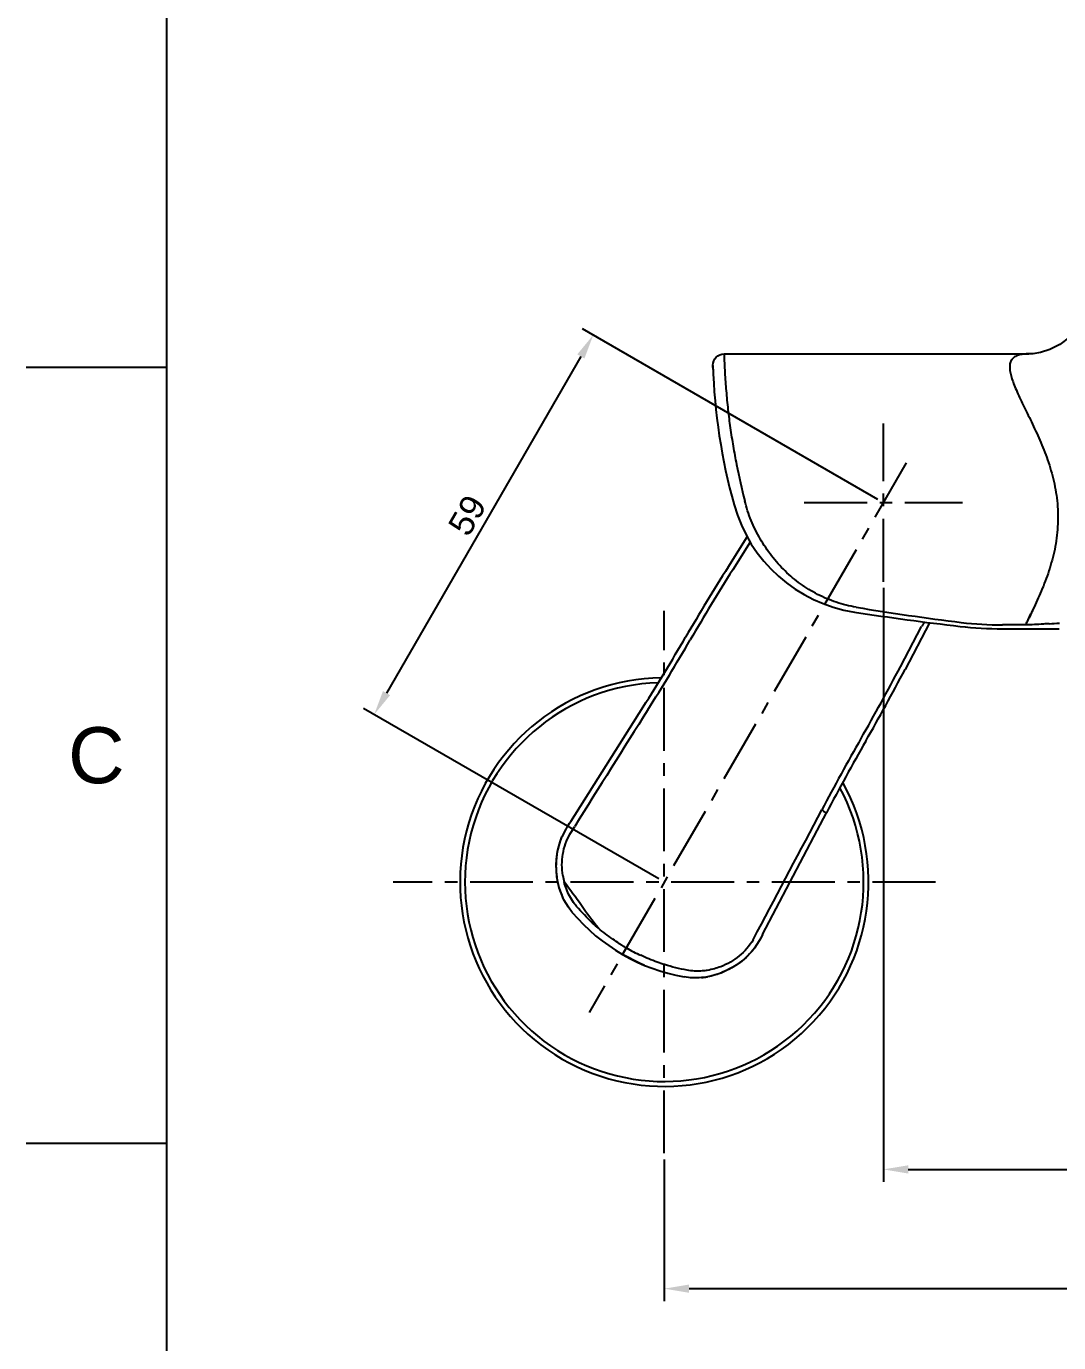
# Model space of a CAD drawing. Header units: millimetres. Extents: x 601 to 1195, y -13 to 407.
# Drawn here: x 601.1 to 705.3, y 137.5 to 270.4 of the extents above; entities that cross this region are included whole.
import ezdxf

# ---------------------------------------------------------------- set-up
doc = ezdxf.new("R2010")
doc.units = ezdxf.units.MM
doc.header["$LTSCALE"] = 0.1
doc.linetypes.add('CENTERX2', pattern=[101.6, 63.5, -12.7, 12.7, -12.7])
doc.layers.add('CENTER', color=1, linetype='CENTERX2')
doc.layers.add('DIM', color=3, linetype='Continuous')
doc.styles.get("Standard").update_dxf_attribs({"font": 'arial.ttf'})
doc.dimstyles.new('ISO-25', dxfattribs={"dimtxt": 2.5, "dimasz": 2.5, "dimexe": 1.25, "dimexo": 0.625, "dimtad": 1, "dimlfac": 3, "dimtxsty": 'Standard', "dimcen": 2.5, "dimadec": 0, "dimazin": 0, "dimtfac": 1, "dimtmove": 0, "dimatfit": 3, "dimfxl": 0, "dimarcsym": 0})

# ---------------------------------------------------------------- blocks, each defined once
blk = doc.blocks.new('*D30')
at = {"layer": 'Defpoints', "color": 0}
for p in [(687.61, 222.28), (636.19, 200.88), (665.48, 183.96)]:
    blk.add_point(p, dxfattribs=at)
at = {"layer": 'DIM', "color": 0, "lineweight": -2}
for p, q in [((687.06, 222.59), (657.23, 239.82)), ((657.06, 237.03), (637.44, 203.04)), ((664.94, 184.28), (635.11, 201.5))]:
    blk.add_line(p, q, dxfattribs=at)
at = {"layer": 'DIM', "color": 0}
for points in [[(656.7, 237.24), (657.42, 236.82), (658.31, 239.19)], [(637.08, 203.25), (637.8, 202.83), (636.19, 200.88)]]:
    blk.add_solid(points, dxfattribs=at)
at = {"layer": 'DIM', "color": 0, "insert": (645.6, 220.99), "char_height": 2.5, "attachment_point": 5, "rotation": 59.9993}
blk.add_mtext('59', dxfattribs=at)
blk = doc.blocks.new('*D31')
at = {"layer": 'Defpoints', "color": 0}
for p in [(687.61, 214.28), (764.11, 214.28), (764.11, 154.96)]:
    blk.add_point(p, dxfattribs=at)
at = {"layer": 'DIM', "color": 0, "lineweight": -2}
for p, q in [((687.61, 213.66), (687.61, 153.71)), ((764.11, 213.66), (764.11, 153.71)), ((690.11, 154.96), (761.61, 154.96))]:
    blk.add_line(p, q, dxfattribs=at)
at = {"layer": 'DIM', "color": 0}
for points in [[(690.11, 155.37), (690.11, 154.54), (687.61, 154.96)], [(761.61, 155.37), (761.61, 154.54), (764.11, 154.96)]]:
    blk.add_solid(points, dxfattribs=at)
at = {"layer": 'DIM', "color": 0, "insert": (725.86, 156.86), "char_height": 2.5, "attachment_point": 5}
blk.add_mtext('102', dxfattribs=at)
blk = doc.blocks.new('*D32')
at = {"layer": 'Defpoints', "color": 0}
for p in [(665.48, 156.59), (786.23, 156.59), (786.23, 142.92)]:
    blk.add_point(p, dxfattribs=at)
at = {"layer": 'DIM', "color": 0, "lineweight": -2}
for p, q in [((665.48, 155.96), (665.48, 141.67)), ((786.23, 155.96), (786.23, 141.67)), ((667.98, 142.92), (783.73, 142.92))]:
    blk.add_line(p, q, dxfattribs=at)
at = {"layer": 'DIM', "color": 0}
for points in [[(667.98, 143.33), (667.98, 142.5), (665.48, 142.92)], [(783.73, 143.33), (783.73, 142.5), (786.23, 142.92)]]:
    blk.add_solid(points, dxfattribs=at)
at = {"layer": 'DIM', "color": 0, "insert": (725.86, 144.82), "char_height": 2.5, "attachment_point": 5}
blk.add_mtext('102~220', dxfattribs=at)

msp = doc.modelspace()

# ---------------------------------------------------------------- linework, layer by layer
for p, q in [((615.2102, 392.5863), (615.2102, 0.8691)), ((615.2102, 235.8994), (601.0688, 235.8994)), ((615.2102, 157.556), (601.0688, 157.556))]:
    msp.add_line(p, q)
at = {"color": 7, "linetype": 'Continuous'}
for p, q in [((671.5135, 237.2852), (702.2982, 237.2852)), ((670.3891, 236.1244), (670.3887, 236.1412)), ((671.9237, 215.7525), (673.8518, 218.8)), ((674.156, 218.2821), (672.3901, 215.4832)), ((680.8956, 210.6578), (680.8584, 210.5934)), ((692.2678, 210.1514), (689.7938, 205.4352)), ((691.7566, 210.2162), (691.6853, 210.1077)), ((689.3275, 205.7051), (691.4665, 209.771)), ((701.9531, 209.9194), (699.6194, 209.9194)), ((699.6213, 209.5352), (705.3649, 209.5352)), ((656.0441, 190.0854), (663.3578, 201.6454)), ((680.9133, 189.1596), (681.8618, 190.9679)), ((655.1555, 188.5199), (655.562, 189.3083)), ((655.9623, 188.8115), (656.4384, 189.5865)), ((675.403, 178.656), (680.9133, 189.1596)), ((655.1545, 188.5177), (655.1555, 188.5199)), ((655.0241, 182.9401), (655.0228, 182.9477)), ((655.0242, 182.9398), (655.0241, 182.9401)), ((655.2475, 182.4009), (655.2471, 182.4017)), ((656.1922, 180.9069), (656.1935, 180.9053)), ((674.4428, 178.1418), (674.8759, 178.9416)), ((661.2649, 176.6565), (661.6517, 177.3265)), ((674.5931, 177.2965), (674.5914, 177.2943)), ((675.0732, 178.0436), (674.5931, 177.2965)), ((663.1041, 175.7221), (661.2625, 176.6578)), ((663.4638, 175.5881), (663.1041, 175.7221)), ((667.4801, 174.3889), (667.4821, 174.3886)), ((669.2493, 174.3175), (669.2485, 174.3174)), ((669.8332, 174.3946), (669.833, 174.3946)), ((669.8387, 174.397), (669.8332, 174.3946))]:
    msp.add_line(p, q, dxfattribs=at)
for points in [[(708.6108, 243.5386), (708.6089, 243.4176), (708.5489, 242.803), (708.3358, 241.9196), (707.9048, 240.8954), (707.2527, 239.8821), (706.4042, 238.9712), (705.4232, 238.2374), (704.401, 237.7205), (703.4545, 237.4233), (702.7099, 237.3042), (702.3036, 237.2852)], [(670.3957, 235.9056), (670.3903, 236.0793), (670.3892, 236.1223)], [(655.5618, 189.308), (655.7204, 189.567), (655.9274, 189.9001), (656.0441, 190.0854)], [(654.6421, 184.5014), (654.5685, 185.7987), (654.7014, 187.0366), (655.0064, 188.1418), (655.1545, 188.5177)], [(655.024, 182.9401), (654.8737, 183.3956), (654.7279, 183.9828), (654.6421, 184.5015)], [(655.2471, 182.4017), (655.1593, 182.5992), (655.0242, 182.9398)], [(656.1922, 180.9069), (655.7977, 181.428), (655.3517, 182.1855), (655.2475, 182.4009)], [(675.403, 178.656), (675.218, 178.3102), (675.073, 178.0432)], [(674.5914, 177.2943), (674.3412, 176.9796), (673.5161, 176.1451), (672.4717, 175.3929), (671.3698, 174.8433)], [(669.2485, 174.3174), (669.0089, 174.3), (668.1302, 174.3075), (667.4821, 174.3886)], [(669.833, 174.3946), (669.4667, 174.3405), (669.2493, 174.3175)], [(671.3699, 174.8433), (670.8967, 174.6647), (670.2993, 174.4917), (669.8332, 174.3946)]]:
    msp.add_lwpolyline(points, dxfattribs=at)
for centre, radius, start, end in [((730.3587, 238.0352), 60, 181.82504, 195.45657), ((686.9862, 226.0424), 15, 195.456564, 261.152903), ((861.4268, 95.8583), 224.2455, 147.679421, 149.787969), ((872.6418, 89.2194), 236.7336, 147.767596, 149.764702), ((725.9983, 457.9802), 249.6793, 260.51465, 262.977826), ((725.8587, 475.7852), 267.75, 261.152903, 263.456359), ((732.3472, 183.4688), 48.6111, 146.8566, 147.24323), ((719.7517, 191.6356), 33.5998, 146.648823, 146.774309), ((699.6199, 243.8268), 33.9073, 262.97693, 269.999119), ((698.7135, 296.6932), 86.8321, 273.725287, 274.398619), ((468.3801, 324.8639), 230.6493, 327.708695, 329.758693), ((699.6194, 247.0352), 37.5, 263.456359, 270), ((699.6213, 247.0352), 37.5, 263.456359, 270), ((461.8488, 328.5386), 238.6869, 327.801068, 329.780718), ((479.8521, 315.9966), 236.7354, 330.2353, 332.232612), ((491.2107, 309.6027), 224.2455, 330.212032, 332.320578), ((665.4837, 183.9636), 20.625, 90.855142, 29.144897), ((665.4837, 183.9636), 20.1294, 91.747467, 28.252598), ((4044.2097, -1929.3158), 3995.8406, 147.776623, 147.9758276), ((892.5109, 79.8957), 238.692, 150.219278, 152.194075), ((886.0587, 83.717), 230.6493, 150.241307, 152.291305), ((-2751.2145, 1998.8228), 3879.4411, 332.0235164, 332.2289941), ((662.0459, 185.6714), 6.888, 188.759511, 194.24098), ((661.4454, 185.2674), 6.8287, 199.858708, 204.812752), ((670.8274, 193.2193), 19.125, 220.079287, 259.920266), ((668.6318, 181.1195), 6.8299, 275.187511, 280.178357)]:
    msp.add_arc(centre, radius, start, end, dxfattribs=at)
for points, knots in [([(670.3887, 236.1412), (670.3839, 236.4322), (670.6202, 237.0414), (671.2248, 237.2847), (671.5136, 237.2852)], [0, 0, 0, 0, 0.50188513, 1, 1, 1, 1]), ([(671.5135, 237.2852), (671.5169, 236.9726), (671.5463, 236.3479), (671.6091, 235.0991), (671.7214, 233.5398), (671.9023, 231.6728), (672.1347, 229.8113), (672.4314, 227.959), (672.8807, 225.4988), (673.2989, 223.669), (673.613, 222.4587)], [0, 0, 0, 0, 0.06250121, 0.12500317, 0.25000538, 0.37500728, 0.50000888, 0.62501165, 0.75001519, 1, 1, 1, 1]), ([(702.2982, 237.2852), (702.1052, 237.2852), (701.7483, 237.2706), (701.2584, 237.1781), (700.8596, 237.0074), (700.5619, 236.7418), (700.3866, 236.3817), (700.3444, 235.9486), (700.3858, 235.4506), (700.537, 234.8905), (700.7589, 234.2709), (701.0347, 233.5921), (701.3575, 232.8606), (701.7314, 232.0868), (702.1396, 231.2719), (702.7076, 230.1032), (703.4237, 228.5502), (704.2344, 226.5704), (704.8501, 224.4251), (705.2463, 222.1622), (705.2388, 220.225), (705.116, 218.6829), (704.9113, 217.5507), (704.6428, 216.4481), (704.2214, 215.0361), (703.586, 213.3727), (702.997, 212.096), (702.7069, 211.4768)], [0, 0, 0, 0, 0.02032198, 0.03752761, 0.05225953, 0.06546199, 0.0786458, 0.09340195, 0.1107453, 0.13106088, 0.15427262, 0.18007106, 0.20820583, 0.23847212, 0.27057232, 0.30419335, 0.37532908, 0.45068743, 0.52924046, 0.61001053, 0.69172546, 0.73246736, 0.7728468, 0.81272537, 0.85195328, 0.92797917, 1, 1, 1, 1]), ([(684.8523, 211.7146), (684.1738, 211.8339), (682.8367, 212.155), (680.9471, 212.9574), (679.215, 214.0303), (677.6511, 215.3362), (676.2797, 216.862), (675.3302, 218.2981), (674.6754, 219.5173), (674.0945, 220.7826), (673.7863, 221.7849), (673.613, 222.4587)], [0, 0, 0, 0, 0.12573449, 0.24988136, 0.37304421, 0.49631089, 0.62052078, 0.74614182, 0.80946479, 0.87301287, 1, 1, 1, 1]), ([(701.9531, 209.9194), (702.018, 210.0453), (702.2817, 210.5657), (702.5321, 211.0927), (702.7172, 211.4937)], [0, 0, 0, 0, 0.24282206, 1, 1, 1, 1]), ([(702.7069, 211.4768), (702.644, 211.3426), (702.3985, 210.8211), (702.1477, 210.3019), (701.955, 209.9195)], [0, 0, 0, 0, 0.25711623, 1, 1, 1, 1]), ([(704.3552, 210.0446), (704.1604, 210.0319), (703.3607, 209.9823), (702.5605, 209.942), (701.955, 209.9194)], [0, 0, 0, 0, 0.24373803, 1, 1, 1, 1]), ([(681.3807, 191.24), (681.4433, 191.1961), (681.5339, 191.1364), (681.6519, 191.0706), (681.7232, 191.0343), (681.7802, 191.0064), (681.8192, 190.9887), (681.8409, 190.9777), (681.8529, 190.9731), (681.8568, 190.9692), (681.8622, 190.9686), (681.8618, 190.9679)], [0, 0, 0, 0, 0.41456237, 0.5869817, 0.73221971, 0.84783442, 0.93191868, 0.96159979, 0.98288561, 0.99570828, 1, 1, 1, 1]), ([(655.2382, 184.6225), (655.1799, 184.9801), (655.1284, 185.7068), (655.211, 186.7934), (655.4753, 187.848), (655.7844, 188.5016), (655.9623, 188.8115)], [0, 0, 0, 0, 0.25110097, 0.50220469, 0.75242807, 1, 1, 1, 1]), ([(654.6519, 184.5093), (654.5675, 185.1835), (654.5449, 186.5558), (654.8868, 187.8937), (655.1549, 188.5175)], [0, 0, 0, 0, 0.50018054, 1, 1, 1, 1]), ([(658.8374, 179.3036), (658.2257, 180.0315), (657.0979, 181.6131), (655.9847, 183.2025), (655.3695, 183.977)], [0, 0, 0, 0, 0.4901295, 1, 1, 1, 1]), ([(656.6299, 181.5095), (656.5193, 181.6403), (656.1006, 182.1802), (655.7789, 182.7934), (655.5951, 183.2706)], [0, 0, 0, 0, 0.25086588, 1, 1, 1, 1]), ([(658.8348, 179.306), (658.6353, 179.4745), (657.8551, 180.1621), (657.1344, 180.9165), (656.6304, 181.5099)], [0, 0, 0, 0, 0.25124122, 1, 1, 1, 1]), ([(661.6518, 177.3266), (661.5271, 177.3809), (661.2929, 177.5221), (660.8378, 177.8189), (660.4962, 178.043), (660.277, 178.2038)], [0, 0, 0, 0, 0.25000615, 0.50025321, 1, 1, 1, 1]), ([(674.4428, 178.1418), (674.0947, 177.517), (673.1214, 176.4038), (671.8483, 175.6868), (671.1766, 175.4196)], [0, 0, 0, 0, 0.49730245, 1, 1, 1, 1]), ([(674.5911, 177.2945), (674.1848, 176.7506), (673.1972, 175.786), (671.9977, 175.1197), (671.3717, 174.8557)], [0, 0, 0, 0, 0.49982171, 1, 1, 1, 1]), ([(667.7854, 175.0697), (667.0195, 175.2094), (666.0058, 175.4563), (665.0203, 175.7883), (664.7745, 175.8768)], [0, 0, 0, 0, 0.74875875, 1, 1, 1, 1]), ([(669.8278, 175.0535), (669.6581, 175.0268), (668.9799, 174.9468), (668.2879, 174.9785), (667.7852, 175.0691)], [0, 0, 0, 0, 0.25177615, 1, 1, 1, 1]), ([(671.3717, 174.8557), (671.372, 174.8528), (671.3724, 174.8489), (671.3711, 174.8439), (671.3699, 174.8433)], [0, 0, 0, 0, 0.6746242, 1, 1, 1, 1])]:
    msp.add_open_spline(points, degree=3, knots=knots, dxfattribs=at)
for points in [[(670.4028, 235.736), (670.4028, 235.721), (670.4028, 235.7061), (670.4042, 235.6912)], [(655.0227, 182.9477), (654.8413, 183.451), (654.7193, 183.9786), (654.6519, 184.5093)], [(655.5951, 183.2706), (655.5067, 183.501), (655.4306, 183.7365), (655.3699, 183.9756)], [(660.277, 178.2038), (659.7799, 178.5466), (659.3009, 178.9165), (658.8374, 179.3036)], [(661.6517, 177.3265), (662.1098, 177.0337), (662.6039, 176.7994), (663.0989, 176.5746)], [(664.7712, 175.8778), (664.2042, 176.0857), (663.6443, 176.3154), (663.0989, 176.5746)], [(671.1766, 175.4196), (670.9725, 175.3393), (670.7643, 175.2676), (670.5523, 175.2112)], [(670.551, 175.2108), (670.3136, 175.1439), (670.0715, 175.092), (669.8279, 175.0534)], [(671.3717, 174.8557), (670.8799, 174.6494), (670.3637, 174.4916), (669.8387, 174.397)]]:
    msp.add_open_spline(points, degree=3, dxfattribs=at)
at = {"layer": 'CENTER'}
for p, q in [((687.6054, 214.2849), (687.6054, 230.2734)), ((689.9208, 226.2895), (657.8894, 170.8111)), ((679.6111, 222.2792), (695.5996, 222.2792)), ((665.4837, 156.5886), (665.4837, 211.3386)), ((692.8587, 183.9636), (638.1087, 183.9636))]:
    msp.add_line(p, q, dxfattribs=at)

# ---------------------------------------------------------------- texts
at = {"insert": (608.1395, 196.7277), "char_height": 5.6566, "attachment_point": 5}
msp.add_mtext_dynamic_manual_height_columns('C', width=10, gutter_width=12.5, heights=[0], dxfattribs=at)

# ---------------------------------------------------------------- dimensions: what is measured, and where the dimension line sits
at = {"layer": 'DIM'}
dim = msp.add_aligned_dim(p1=(687.6054, 222.2792), p2=(665.4832, 183.9636), distance=-33.8253, text='59', dimstyle='ISO-25', dxfattribs=at)
dim.commit()
dim.dimension.update_dxf_attribs({"geometry": '*D30', "text_midpoint": (645.6043, 220.9852)})
for base, p1, p2, text, picture, middle in [((764.112, 154.958), (687.6054, 214.2849), (764.112, 214.2849), '102', '*D31', (725.8587, 154.958)), ((786.2337, 142.9156), (665.4837, 156.5886), (786.2337, 156.5886), '102~220', '*D32', (725.8587, 142.9156))]:
    dim = msp.add_linear_dim(base=base, p1=p1, p2=p2, text=text, dimstyle='ISO-25', dxfattribs=at)
    dim.commit()
    dim.dimension.update_dxf_attribs({"geometry": picture, "text_midpoint": middle, "dimtype": 160})

doc.saveas('drawing.dxf')
